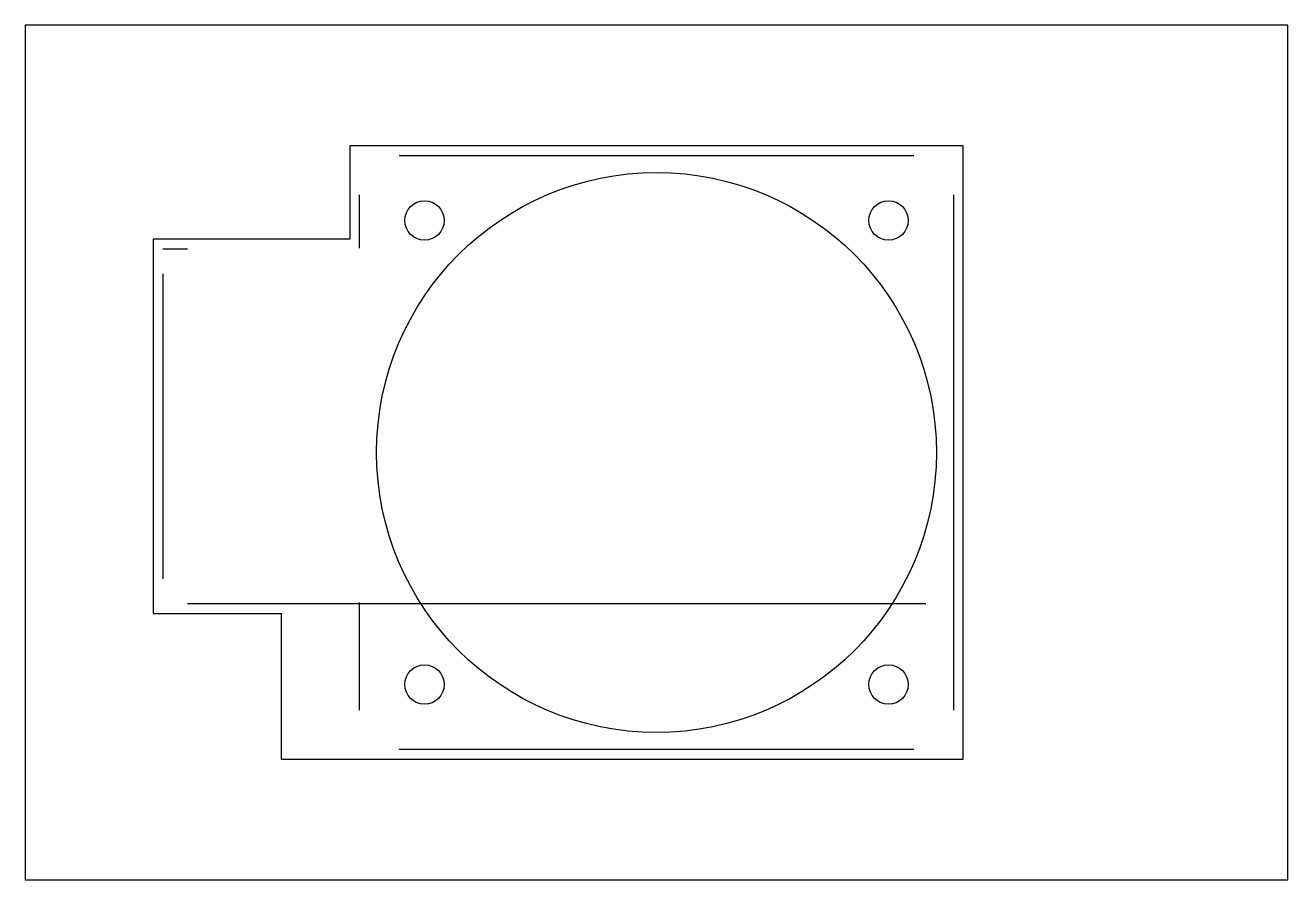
# Model space of a CAD drawing. Header units: millimetres. Extents: x -64 to 64, y -43 to 43.
import ezdxf

# ---------------------------------------------------------------- set-up
doc = ezdxf.new("R2010")
doc.units = ezdxf.units.MM
doc.layers.get('0').update_dxf_attribs({"linetype": 'CONTINUOUS'})

msp = doc.modelspace()

# ---------------------------------------------------------------- linework, layer by layer
for p, q in [((-26.16, 30.16), (26.16, 30.16)), ((-30.16, 20.75), (-30.16, 26.16)), ((30.16, 26.16), (30.16, -26.16)), ((-47.65, 20.66), (-50.15, 20.66)), ((-50.15, 18.16), (-50.15, -12.84)), ((-47.65, -15.34), (27.35, -15.34)), ((-30.16, -26.16), (-30.16, -15.25)), ((26.16, -30.16), (-26.16, -30.16))]:
    msp.add_line(p, q)
for points in [[(64.14, -43.4), (64.14, 43.4), (-64.14, 43.4), (-64.14, -43.4)], [(31.16, 31.16), (-31.16, 31.16), (-31.16, 21.66), (-51.15, 21.66), (-51.15, -16.34), (-38.12, -16.34), (-38.12, -31.16), (31.16, -31.16)]]:
    msp.add_lwpolyline(points, close=True)
for centre, radius in [((0, 0), 28.44), ((-23.57, 23.57), 2), ((23.57, 23.57), 2), ((-23.57, -23.57), 2), ((23.57, -23.57), 2)]:
    msp.add_circle(centre, radius)

doc.saveas('drawing.dxf')
